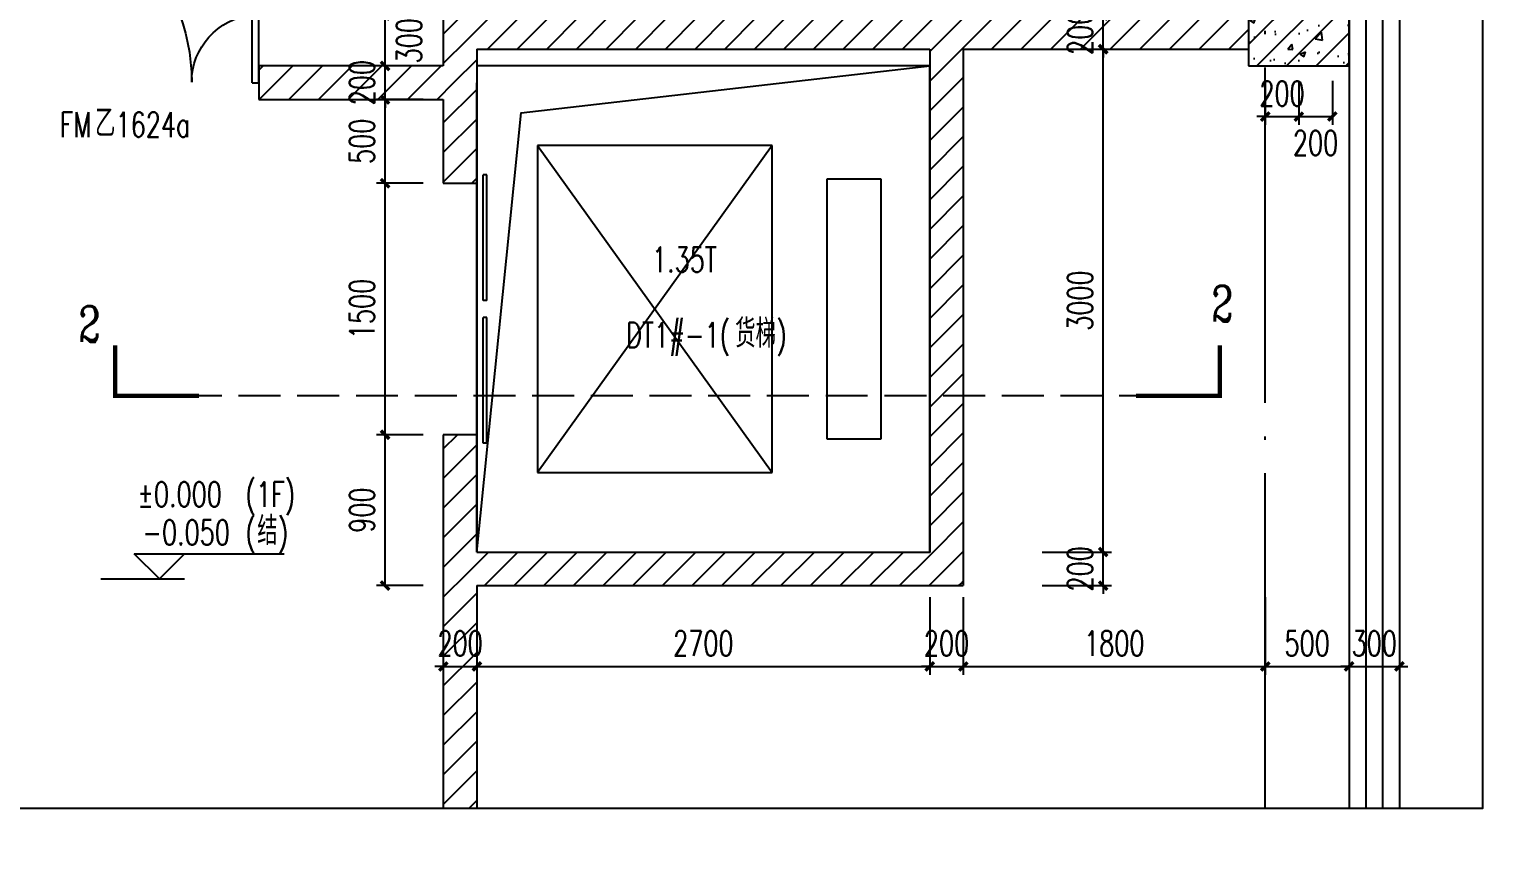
# Model space of a CAD drawing. Extents: x -222544 to -13848, y -31368 to 85559.
# Drawn here: x -113433 to -104640, y 39693 to 44537 of the extents above; entities that cross this region are included whole.
import ezdxf
from ezdxf.xclip import XClip

# ---------------------------------------------------------------- set-up
doc = ezdxf.new("R2010")
doc.units = 0
doc.header["$LTSCALE"] = 1000
doc.header["$MEASUREMENT"] = 0
doc.header["$XCLIPFRAME"] = 0
for name, pattern in [('10平面$0$DOTE', [2.42, 2, -0.2, 0.02, -0.2]), ('DASH', [0.35, 0.25, -0.1]), ('DOTE', [2.42, 2, -0.2, 0.02, -0.2])]:
    doc.linetypes.add(name, pattern=pattern)
doc.layers.get('Defpoints').update_dxf_attribs({"color": 210})
for name, color, linetype in [('10平面$0$A-AXIS-DOTE', 14, '10平面$0$DOTE'), ('10平面$0$A-WINDOW', 140, 'Continuous'), ('10平面$0$AS-WALL', 40, 'Continuous'), ('10平面$0$AS-结构边线层', 200, 'Continuous'), ('A-AXIS-DOTE', 14, 'DOTE'), ('A-AXIS-DP', 126, 'Continuous'), ('A-STAIR', 150, 'Continuous'), ('A-TEXT', 61, 'Continuous'), ('A-WINDOW', 140, 'Continuous'), ('A-防火门窗', 1, 'Continuous'), ('AS-COLN', 6, 'Continuous'), ('AS-WALL', 40, 'Continuous'), ('AS-结构边线层', 200, 'Continuous'), ('CURTWALL', 4, 'Continuous'), ('DIM_ELEV', 3, 'Continuous'), ('DIM_SYMB', 3, 'Continuous'), ('PUB_HATCH', 8, 'Continuous'), ('PUB_TEXT', 7, 'Continuous'), ('WINDOW', 4, 'Continuous'), ('建-墙-填充', 8, 'Continuous'), ('建-门窗编号', 7, 'Continuous')]:
    doc.layers.add(name, color=color, linetype=linetype)
doc.styles.add('_TCH_DIM', font='SIMPLEX', dxfattribs={"bigfont": 'GBCBIG'})
doc.styles.add('_TCH_DIM_T3', font='SIMPLEX', dxfattribs={"width": 0.705882, "bigfont": 'GBCBIG'})
doc.styles.add('_TCH_LABEL', font='COMPLEX', dxfattribs={"bigfont": 'GBCBIG'})
doc.styles.add('A-STANDARD', font='SIMPLEX', dxfattribs={"bigfont": 'GBCBIG'})
doc.styles.add('A-WIN-LABEL', font='SIMPLEX', dxfattribs={"bigfont": 'GBCBIG'})
doc.dimstyles.new('_TCH_ARCH&&50', dxfattribs={"dimtxt": 148.75, "dimasz": 50, "dimexe": 50, "dimexo": 50, "dimgap": 63.125, "dimtad": 1, "dimdec": 0, "dimzin": 0, "dimdsep": 46, "dimtxsty": '_TCH_DIM_T3', "dimblk": 'ARCHTICK', "dimcen": 0.09, "dimclrt": 7, "dimazin": 2, "dimtfac": 1, "dimtdec": 0, "dimtix": 1, "dimtmove": 2, "dimatfit": 3, "dimfxl": 0, "dimtolj": 1, "dimtzin": 0, "dimarcsym": 0})
pattern_1 = [(45, (0, 89.76), (-88.38838, 88.38838), [])]

# ---------------------------------------------------------------- blocks, each defined once
blk = doc.blocks.new('10平面$0$dote')
at = {"layer": '10平面$0$A-AXIS-DOTE'}
blk.add_line((76282.2, 27000), (-41310, 27000), dxfattribs=at)
blk = doc.blocks.new('10平面$0$43243')
at = {"layer": '10平面$0$AS-结构边线层'}
for points in [[(-230898, 832220), (-254254.2, 760235.8), (-254254.2, 741420)], [(-215304.2, 832220), (-222244.2, 832220), (-222244.2, 832390), (-226664.2, 832390), (-226664.2, 832220), (-230898, 832220)]]:
    blk.add_lwpolyline(points, dxfattribs=at)
blk = doc.blocks.new('10平面')
at = {"layer": '10平面$0$A-WINDOW'}
blk.add_blockref('10平面$0$43243', (0, 0), dxfattribs=at)
at = {"layer": '10平面$0$AS-WALL'}
blk.add_blockref('10平面$0$dote', (-220736.4, 804820), dxfattribs=at)
blk = doc.blocks.new('_ArchTick')
at = {"color": 0, "linetype": 'ByBlock', "const_width": 0.4}
blk.add_lwpolyline([(-0.5, -0.5), (0.5, 0.5)], dxfattribs=at)
blk = doc.blocks.new('*D286')
at = {"layer": 'A-AXIS-DP', "color": 0, "lineweight": -2, "transparency": 16777216}
for p, q in [((-111086.2, 44620), (-111363.6, 44620)), ((-111313.6, 44320), (-111313.6, 44620)), ((-111086.2, 44320), (-111363.6, 44320))]:
    blk.add_line(p, q, dxfattribs=at)
at = {"layer": 'Defpoints', "color": 0, "transparency": 16777216}
for p in [(-111313.6, 44620), (-111036.2, 44620), (-111036.2, 44320)]:
    blk.add_point(p, dxfattribs=at)
at = {"layer": 'A-AXIS-DP', "color": 0, "lineweight": -2, "transparency": 16777216, "xscale": 50, "yscale": 50, "zscale": 50}
for p, rotation in [((-111313.6, 44620), 90), ((-111313.6, 44320), 270)]:
    blk.add_blockref('_ArchTick', p, dxfattribs=dict(at, rotation=rotation))
at = {"layer": 'A-AXIS-DP', "color": 7, "transparency": 16777216, "insert": (-111170, 44470), "char_height": 148.75, "attachment_point": 5, "rotation": 90, "style": '_TCH_DIM_T3'}
blk.add_mtext('\\A1;300', dxfattribs=at)
blk = doc.blocks.new('*D287')
at = {"layer": 'A-AXIS-DP', "color": 0, "lineweight": -2, "transparency": 16777216}
for p, q in [((-111086.2, 44320), (-111363.6, 44320)), ((-111313.6, 44320), (-111313.6, 44370)), ((-111313.6, 44120), (-111313.6, 44320)), ((-111086.2, 44120), (-111363.6, 44120)), ((-111313.6, 44120), (-111313.6, 44070))]:
    blk.add_line(p, q, dxfattribs=at)
at = {"layer": 'Defpoints', "color": 0, "transparency": 16777216}
for p in [(-111313.6, 44320), (-111036.2, 44320), (-111036.2, 44120)]:
    blk.add_point(p, dxfattribs=at)
at = {"layer": 'A-AXIS-DP', "color": 0, "lineweight": -2, "transparency": 16777216, "xscale": 50, "yscale": 50, "zscale": 50}
for p, rotation in [((-111313.6, 44320), 270), ((-111313.6, 44120), 90)]:
    blk.add_blockref('_ArchTick', p, dxfattribs=dict(at, rotation=rotation))
at = {"layer": 'A-AXIS-DP', "color": 7, "transparency": 16777216, "insert": (-111451.1, 44220), "char_height": 148.75, "attachment_point": 5, "rotation": 90, "style": '_TCH_DIM_T3'}
blk.add_mtext('\\A1;200', dxfattribs=at)
blk = doc.blocks.new('*D288')
at = {"layer": 'A-AXIS-DP', "color": 0, "lineweight": -2, "transparency": 16777216}
for p, q in [((-111086.2, 44120), (-111363.6, 44120)), ((-111313.6, 43620), (-111313.6, 44120)), ((-111086.2, 43620), (-111363.6, 43620))]:
    blk.add_line(p, q, dxfattribs=at)
at = {"layer": 'Defpoints', "color": 0, "transparency": 16777216}
for p in [(-111313.6, 44120), (-111036.2, 44120), (-111036.2, 43620)]:
    blk.add_point(p, dxfattribs=at)
at = {"layer": 'A-AXIS-DP', "color": 0, "lineweight": -2, "transparency": 16777216, "xscale": 50, "yscale": 50, "zscale": 50}
for p, rotation in [((-111313.6, 44120), 90), ((-111313.6, 43620), 270)]:
    blk.add_blockref('_ArchTick', p, dxfattribs=dict(at, rotation=rotation))
at = {"layer": 'A-AXIS-DP', "color": 7, "transparency": 16777216, "insert": (-111451.1, 43870), "char_height": 148.75, "attachment_point": 5, "rotation": 90, "style": '_TCH_DIM_T3'}
blk.add_mtext('\\A1;500', dxfattribs=at)
blk = doc.blocks.new('*D289')
at = {"layer": 'A-AXIS-DP', "color": 0, "lineweight": -2, "transparency": 16777216}
for p, q in [((-111086.2, 43620), (-111363.6, 43620)), ((-111313.6, 42120), (-111313.6, 43620)), ((-111086.2, 42120), (-111363.6, 42120))]:
    blk.add_line(p, q, dxfattribs=at)
at = {"layer": 'Defpoints', "color": 0, "transparency": 16777216}
for p in [(-111313.6, 43620), (-111036.2, 43620), (-111036.2, 42120)]:
    blk.add_point(p, dxfattribs=at)
at = {"layer": 'A-AXIS-DP', "color": 0, "lineweight": -2, "transparency": 16777216, "xscale": 50, "yscale": 50, "zscale": 50}
for p, rotation in [((-111313.6, 43620), 90), ((-111313.6, 42120), 270)]:
    blk.add_blockref('_ArchTick', p, dxfattribs=dict(at, rotation=rotation))
at = {"layer": 'A-AXIS-DP', "color": 7, "transparency": 16777216, "insert": (-111451.1, 42870), "char_height": 148.75, "attachment_point": 5, "rotation": 90, "style": '_TCH_DIM_T3'}
blk.add_mtext('\\A1;1500', dxfattribs=at)
blk = doc.blocks.new('*D290')
at = {"layer": 'A-AXIS-DP', "color": 0, "lineweight": -2, "transparency": 16777216}
for p, q in [((-111086.2, 42120), (-111363.6, 42120)), ((-111313.6, 41220), (-111313.6, 42120)), ((-111086.2, 41220), (-111363.6, 41220))]:
    blk.add_line(p, q, dxfattribs=at)
at = {"layer": 'Defpoints', "color": 0, "transparency": 16777216}
for p in [(-111313.6, 42120), (-111036.2, 42120), (-111036.2, 41220)]:
    blk.add_point(p, dxfattribs=at)
at = {"layer": 'A-AXIS-DP', "color": 0, "lineweight": -2, "transparency": 16777216, "xscale": 50, "yscale": 50, "zscale": 50}
for p, rotation in [((-111313.6, 42120), 90), ((-111313.6, 41220), 270)]:
    blk.add_blockref('_ArchTick', p, dxfattribs=dict(at, rotation=rotation))
at = {"layer": 'A-AXIS-DP', "color": 7, "transparency": 16777216, "insert": (-111451.1, 41670), "char_height": 148.75, "attachment_point": 5, "rotation": 90, "style": '_TCH_DIM_T3'}
blk.add_mtext('\\A1;900', dxfattribs=at)
blk = doc.blocks.new('*D291')
at = {"layer": 'A-AXIS-DP', "color": 0, "lineweight": -2, "transparency": 16777216}
for p, q in [((-110966.2, 41150), (-110966.2, 40687.5)), ((-110766.2, 41150), (-110766.2, 40687.5)), ((-110966.2, 40737.5), (-111016.2, 40737.5)), ((-110966.2, 40737.5), (-110766.2, 40737.5)), ((-110766.2, 40737.5), (-110716.2, 40737.5))]:
    blk.add_line(p, q, dxfattribs=at)
at = {"layer": 'Defpoints', "color": 0, "transparency": 16777216}
for p in [(-110966.2, 41200), (-110766.2, 41200), (-110766.2, 40737.5)]:
    blk.add_point(p, dxfattribs=at)
at = {"layer": 'A-AXIS-DP', "color": 0, "lineweight": -2, "transparency": 16777216, "xscale": 50, "yscale": 50, "zscale": 50}
blk.add_blockref('_ArchTick', (-110966.2, 40737.5), dxfattribs=at)
at = {"layer": 'A-AXIS-DP', "color": 0, "lineweight": -2, "transparency": 16777216, "xscale": 50, "yscale": 50, "zscale": 50, "rotation": 180}
blk.add_blockref('_ArchTick', (-110766.2, 40737.5), dxfattribs=at)
at = {"layer": 'A-AXIS-DP', "color": 7, "transparency": 16777216, "insert": (-110866.2, 40875), "char_height": 148.75, "attachment_point": 5, "style": '_TCH_DIM_T3'}
blk.add_mtext('\\A1;200', dxfattribs=at)
blk = doc.blocks.new('*D292')
at = {"layer": 'A-AXIS-DP', "color": 0, "lineweight": -2, "transparency": 16777216}
for p, q in [((-110766.2, 41150), (-110766.2, 40687.5)), ((-108066.2, 41150), (-108066.2, 40687.5)), ((-110766.2, 40737.5), (-108066.2, 40737.5))]:
    blk.add_line(p, q, dxfattribs=at)
at = {"layer": 'Defpoints', "color": 0, "transparency": 16777216}
for p in [(-110766.2, 41200), (-108066.2, 41200), (-108066.2, 40737.5)]:
    blk.add_point(p, dxfattribs=at)
at = {"layer": 'A-AXIS-DP', "color": 0, "lineweight": -2, "transparency": 16777216, "xscale": 50, "yscale": 50, "zscale": 50, "rotation": 180}
blk.add_blockref('_ArchTick', (-110766.2, 40737.5), dxfattribs=at)
at = {"layer": 'A-AXIS-DP', "color": 0, "lineweight": -2, "transparency": 16777216, "xscale": 50, "yscale": 50, "zscale": 50}
blk.add_blockref('_ArchTick', (-108066.2, 40737.5), dxfattribs=at)
at = {"layer": 'A-AXIS-DP', "color": 7, "transparency": 16777216, "insert": (-109416.2, 40875), "char_height": 148.75, "attachment_point": 5, "style": '_TCH_DIM_T3'}
blk.add_mtext('\\A1;2700', dxfattribs=at)
blk = doc.blocks.new('*D293')
at = {"layer": 'A-AXIS-DP', "color": 0, "lineweight": -2, "transparency": 16777216}
for p, q in [((-108066.2, 41150), (-108066.2, 40687.5)), ((-107866.2, 41150), (-107866.2, 40687.5)), ((-108066.2, 40737.5), (-108116.2, 40737.5)), ((-108066.2, 40737.5), (-107866.2, 40737.5)), ((-107866.2, 40737.5), (-107816.2, 40737.5))]:
    blk.add_line(p, q, dxfattribs=at)
at = {"layer": 'Defpoints', "color": 0, "transparency": 16777216}
for p in [(-108066.2, 41200), (-107866.2, 41200), (-107866.2, 40737.5)]:
    blk.add_point(p, dxfattribs=at)
at = {"layer": 'A-AXIS-DP', "color": 0, "lineweight": -2, "transparency": 16777216, "xscale": 50, "yscale": 50, "zscale": 50}
blk.add_blockref('_ArchTick', (-108066.2, 40737.5), dxfattribs=at)
at = {"layer": 'A-AXIS-DP', "color": 0, "lineweight": -2, "transparency": 16777216, "xscale": 50, "yscale": 50, "zscale": 50, "rotation": 180}
blk.add_blockref('_ArchTick', (-107866.2, 40737.5), dxfattribs=at)
at = {"layer": 'A-AXIS-DP', "color": 7, "transparency": 16777216, "insert": (-107966.2, 40875), "char_height": 148.75, "attachment_point": 5, "style": '_TCH_DIM_T3'}
blk.add_mtext('\\A1;200', dxfattribs=at)
blk = doc.blocks.new('*D294')
at = {"layer": 'A-AXIS-DP', "color": 0, "lineweight": -2, "transparency": 16777216}
for p, q in [((-107866.2, 41150), (-107866.2, 40687.5)), ((-106066.2, 41150), (-106066.2, 40687.5)), ((-107866.2, 40737.5), (-106066.2, 40737.5))]:
    blk.add_line(p, q, dxfattribs=at)
at = {"layer": 'Defpoints', "color": 0, "transparency": 16777216}
for p in [(-107866.2, 41200), (-106066.2, 41200), (-106066.2, 40737.5)]:
    blk.add_point(p, dxfattribs=at)
at = {"layer": 'A-AXIS-DP', "color": 0, "lineweight": -2, "transparency": 16777216, "xscale": 50, "yscale": 50, "zscale": 50, "rotation": 180}
blk.add_blockref('_ArchTick', (-107866.2, 40737.5), dxfattribs=at)
at = {"layer": 'A-AXIS-DP', "color": 0, "lineweight": -2, "transparency": 16777216, "xscale": 50, "yscale": 50, "zscale": 50}
blk.add_blockref('_ArchTick', (-106066.2, 40737.5), dxfattribs=at)
at = {"layer": 'A-AXIS-DP', "color": 7, "transparency": 16777216, "insert": (-106966.2, 40875), "char_height": 148.75, "attachment_point": 5, "style": '_TCH_DIM_T3'}
blk.add_mtext('\\A1;1800', dxfattribs=at)
blk = doc.blocks.new('*D295')
at = {"layer": 'A-AXIS-DP', "color": 0, "lineweight": -2, "transparency": 16777216}
for p, q in [((-106066.2, 41150), (-106066.2, 40687.5)), ((-105566.2, 41150), (-105566.2, 40687.5)), ((-106066.2, 40737.5), (-105566.2, 40737.5))]:
    blk.add_line(p, q, dxfattribs=at)
at = {"layer": 'Defpoints', "color": 0, "transparency": 16777216}
for p in [(-106066.2, 41200), (-105566.2, 41200), (-105566.2, 40737.5)]:
    blk.add_point(p, dxfattribs=at)
at = {"layer": 'A-AXIS-DP', "color": 0, "lineweight": -2, "transparency": 16777216, "xscale": 50, "yscale": 50, "zscale": 50, "rotation": 180}
blk.add_blockref('_ArchTick', (-106066.2, 40737.5), dxfattribs=at)
at = {"layer": 'A-AXIS-DP', "color": 0, "lineweight": -2, "transparency": 16777216, "xscale": 50, "yscale": 50, "zscale": 50}
blk.add_blockref('_ArchTick', (-105566.2, 40737.5), dxfattribs=at)
at = {"layer": 'A-AXIS-DP', "color": 7, "transparency": 16777216, "insert": (-105816.2, 40875), "char_height": 148.75, "attachment_point": 5, "style": '_TCH_DIM_T3'}
blk.add_mtext('\\A1;500', dxfattribs=at)
blk = doc.blocks.new('*D296')
at = {"layer": 'A-AXIS-DP', "color": 0, "lineweight": -2, "transparency": 16777216}
for p, q in [((-105566.2, 41150), (-105566.2, 40687.5)), ((-105266.2, 41150), (-105266.2, 40687.5)), ((-105566.2, 40737.5), (-105616.2, 40737.5)), ((-105566.2, 40737.5), (-105266.2, 40737.5)), ((-105266.2, 40737.5), (-105216.2, 40737.5))]:
    blk.add_line(p, q, dxfattribs=at)
at = {"layer": 'Defpoints', "color": 0, "transparency": 16777216}
for p in [(-105566.2, 41200), (-105266.2, 41200), (-105266.2, 40737.5)]:
    blk.add_point(p, dxfattribs=at)
at = {"layer": 'A-AXIS-DP', "color": 0, "lineweight": -2, "transparency": 16777216, "xscale": 50, "yscale": 50, "zscale": 50}
blk.add_blockref('_ArchTick', (-105566.2, 40737.5), dxfattribs=at)
at = {"layer": 'A-AXIS-DP', "color": 0, "lineweight": -2, "transparency": 16777216, "xscale": 50, "yscale": 50, "zscale": 50, "rotation": 180}
blk.add_blockref('_ArchTick', (-105266.2, 40737.5), dxfattribs=at)
at = {"layer": 'A-AXIS-DP', "color": 7, "transparency": 16777216, "insert": (-105416.2, 40875), "char_height": 148.75, "attachment_point": 5, "style": '_TCH_DIM_T3'}
blk.add_mtext('\\A1;300', dxfattribs=at)
blk = doc.blocks.new('*D297')
at = {"layer": 'A-AXIS-DP', "color": 0, "lineweight": -2, "transparency": 16777216}
for p, q in [((-106066.2, 44230), (-106066.2, 43967.5)), ((-105866.2, 44230), (-105866.2, 43967.5)), ((-106066.2, 44017.5), (-106116.2, 44017.5)), ((-106066.2, 44017.5), (-105866.2, 44017.5)), ((-105866.2, 44017.5), (-105816.2, 44017.5))]:
    blk.add_line(p, q, dxfattribs=at)
at = {"layer": 'Defpoints', "color": 0, "transparency": 16777216}
for p in [(-106066.2, 44280), (-105866.2, 44280), (-105866.2, 44017.5)]:
    blk.add_point(p, dxfattribs=at)
at = {"layer": 'A-AXIS-DP', "color": 0, "lineweight": -2, "transparency": 16777216, "xscale": 50, "yscale": 50, "zscale": 50}
blk.add_blockref('_ArchTick', (-106066.2, 44017.5), dxfattribs=at)
at = {"layer": 'A-AXIS-DP', "color": 0, "lineweight": -2, "transparency": 16777216, "xscale": 50, "yscale": 50, "zscale": 50, "rotation": 180}
blk.add_blockref('_ArchTick', (-105866.2, 44017.5), dxfattribs=at)
at = {"layer": 'A-AXIS-DP', "color": 7, "transparency": 16777216, "insert": (-105966.2, 44155), "char_height": 148.75, "attachment_point": 5, "style": '_TCH_DIM_T3'}
blk.add_mtext('\\A1;200', dxfattribs=at)
blk = doc.blocks.new('*D298')
at = {"layer": 'A-AXIS-DP', "color": 0, "lineweight": -2, "transparency": 16777216}
for p, q in [((-105866.228928, 44230), (-105866.228928, 43967.5)), ((-105666.228928, 44230), (-105666.228928, 43967.5)), ((-105866.228928, 44017.5), (-105666.228928, 44017.5))]:
    blk.add_line(p, q, dxfattribs=at)
at = {"layer": 'Defpoints', "color": 0, "transparency": 16777216}
for p in [(-105866.228928, 44280), (-105666.228928, 44280), (-105666.228928, 44017.5)]:
    blk.add_point(p, dxfattribs=at)
at = {"layer": 'A-AXIS-DP', "color": 0, "lineweight": -2, "transparency": 16777216, "xscale": 50, "yscale": 50, "zscale": 50, "rotation": 180}
blk.add_blockref('_ArchTick', (-105866.228928, 44017.5), dxfattribs=at)
at = {"layer": 'A-AXIS-DP', "color": 0, "lineweight": -2, "transparency": 16777216, "xscale": 50, "yscale": 50, "zscale": 50}
blk.add_blockref('_ArchTick', (-105666.228928, 44017.5), dxfattribs=at)
at = {"layer": 'A-AXIS-DP', "color": 7, "transparency": 16777216, "insert": (-105766.228928, 43860), "char_height": 148.75, "attachment_point": 5, "style": '_TCH_DIM_T3'}
blk.add_mtext('\\A1;200', dxfattribs=at)
blk = doc.blocks.new('*D623')
at = {"layer": 'A-AXIS-DP', "color": 0, "lineweight": -2, "transparency": 16777216}
for p, q in [((-107396.2, 41420), (-106982.4, 41420)), ((-107032.4, 41420), (-107032.4, 41470)), ((-107032.4, 41220), (-107032.4, 41420)), ((-107396.2, 41220), (-106982.4, 41220)), ((-107032.4, 41220), (-107032.4, 41170))]:
    blk.add_line(p, q, dxfattribs=at)
at = {"layer": 'Defpoints', "color": 0, "transparency": 16777216}
for p in [(-107446.2, 41420), (-107032.4, 41420), (-107446.2, 41220)]:
    blk.add_point(p, dxfattribs=at)
at = {"layer": 'A-AXIS-DP', "color": 0, "lineweight": -2, "transparency": 16777216, "xscale": 50, "yscale": 50, "zscale": 50}
for p, rotation in [((-107032.4, 41420), 270), ((-107032.4, 41220), 90)]:
    blk.add_blockref('_ArchTick', p, dxfattribs=dict(at, rotation=rotation))
at = {"layer": 'A-AXIS-DP', "color": 7, "transparency": 16777216, "insert": (-107169.9, 41320), "char_height": 148.75, "attachment_point": 5, "rotation": 90, "style": '_TCH_DIM_T3'}
blk.add_mtext('\\A1;200', dxfattribs=at)
blk = doc.blocks.new('*D624')
at = {"layer": 'A-AXIS-DP', "color": 0, "lineweight": -2, "transparency": 16777216}
for p, q in [((-107396.2, 44420), (-106982.4, 44420)), ((-107032.4, 41420), (-107032.4, 44420)), ((-107396.2, 41420), (-106982.4, 41420))]:
    blk.add_line(p, q, dxfattribs=at)
at = {"layer": 'Defpoints', "color": 0, "transparency": 16777216}
for p in [(-107446.2, 44420), (-107032.4, 44420), (-107446.2, 41420)]:
    blk.add_point(p, dxfattribs=at)
at = {"layer": 'A-AXIS-DP', "color": 0, "lineweight": -2, "transparency": 16777216, "xscale": 50, "yscale": 50, "zscale": 50}
for p, rotation in [((-107032.4, 44420), 90), ((-107032.4, 41420), 270)]:
    blk.add_blockref('_ArchTick', p, dxfattribs=dict(at, rotation=rotation))
at = {"layer": 'A-AXIS-DP', "color": 7, "transparency": 16777216, "insert": (-107169.9, 42920), "char_height": 148.75, "attachment_point": 5, "rotation": 90, "style": '_TCH_DIM_T3'}
blk.add_mtext('\\A1;3000', dxfattribs=at)
blk = doc.blocks.new('*D625')
at = {"layer": 'A-AXIS-DP', "color": 0, "lineweight": -2, "transparency": 16777216}
for p, q in [((-107396.2, 44620), (-106982.4, 44620)), ((-107032.4, 44620), (-107032.4, 44670)), ((-107032.4, 44420), (-107032.4, 44620)), ((-107396.2, 44420), (-106982.4, 44420)), ((-107032.4, 44420), (-107032.4, 44370))]:
    blk.add_line(p, q, dxfattribs=at)
at = {"layer": 'Defpoints', "color": 0, "transparency": 16777216}
for p in [(-107446.2, 44620), (-107032.4, 44620), (-107446.2, 44420)]:
    blk.add_point(p, dxfattribs=at)
at = {"layer": 'A-AXIS-DP', "color": 0, "lineweight": -2, "transparency": 16777216, "xscale": 50, "yscale": 50, "zscale": 50}
for p, rotation in [((-107032.4, 44620), 270), ((-107032.4, 44420), 90)]:
    blk.add_blockref('_ArchTick', p, dxfattribs=dict(at, rotation=rotation))
at = {"layer": 'A-AXIS-DP', "color": 7, "transparency": 16777216, "insert": (-107169.9, 44520), "char_height": 148.75, "attachment_point": 5, "rotation": 90, "style": '_TCH_DIM_T3'}
blk.add_mtext('\\A1;200', dxfattribs=at)
blk = doc.blocks.new('$DorLib2D$00000225')
at = {"color": 0}
for p, q in [((0.475, -0.0014), (0.475, 0.7521)), ((0.475, 0.7521), (0.5, 0.7521)), ((0.5, -0.0014), (0.5, 0.7521)), ((-0.5, 0), (-0.5, 0.252)), ((-0.475, 0.252), (-0.5, 0.252)), ((-0.475, 0), (-0.475, 0.252)), ((-0.475, 0), (-0.5, 0)), ((0.475, -0.0014), (0.5, -0.0014))]:
    blk.add_line(p, q, dxfattribs=at)
for centre, radius, start, end in [((0.5046, -0.0019), 0.7546, 92.2493, 179.7238), ((-0.5008, 0.0026), 0.2508, 359.7899, 84.0974)]:
    blk.add_arc(centre, radius, start, end, dxfattribs=at)
blk = doc.blocks.new('$DORLIB2D$00000127')
at = {"color": 0}
for points in [[(-0.5333, 0.7949), (-0.5333, 0.6904)], [(-0.0333, 0.7949), (-0.5333, 0.7949)], [(-0.0333, 0.7949), (-0.0333, 0.6904)], [(0.5333, 0.7949), (0.0333, 0.7949)], [(0.0333, 0.7949), (0.0333, 0.6904)], [(0.5333, 0.7949), (0.5333, 0.6904)], [(-0.0333, 0.6904), (-0.5333, 0.6904)], [(0.5333, 0.6904), (0.0333, 0.6904)], [(0.5, 0.5), (-0.5, 0.5)]]:
    blk.add_lwpolyline(points, dxfattribs=at)

msp = doc.modelspace()

# ---------------------------------------------------------------- hatches: boundary and pattern name
at = {"layer": 'PUB_HATCH'}
h = msp.add_hatch(dxfattribs=at)
h.set_pattern_fill('钢筋混凝土', color=256, scale=50, style=0)
h.set_pattern_definition([(45, (0, 0), (-88.38835, 88.38835), []), (50, (0, 0), (358.6301, -31.3761), [37.5, -412.5]), (355, (0, 0), (-69.3757, 376.0961), [30, -330]), (100.4514, (29.9, -2.6), (289.2547, 344.7198), [31.8701, -350.571]), (46.1842, (0, 100), (533.6205, -82.7595), [56.25, -618.75]), (96.6356, (44.47, 93.1), (467.3314, 487.059), [47.8051, -525.8565]), (351.1842, (0, 100), (467.331, 487.0593), [45, -495]), (21, (50, 75), (298.4535, -201.30945), [37.5, -412.5]), (326, (50, 75), (121.6577, 362.575), [30, -330]), (71.4514, (74.87, 58.22), (420.1113, 161.2652), [31.8701, -350.571]), (37.5, (0, 0), (6.07993, 166.44693), [0, -326, 0, -335, 0, -331.25]), (7.5, (0, 0), (131.53477, 197.20586), [0, -191, 0, -318.5, 0, -126.25]), (327.5, (-111.5, 0), (266.91122, -11.27744), [0, -125, 0, -390, 0, -517.5]), (317.5, (-161.5, 0), (291.5931, 50.0525), [0, -162.5, 0, -259, 0, -367.5])])
h.paths.add_polyline_path([(-106166.2, 44320), (-105566.2, 44320), (-105566.2, 44920), (-106166.2, 44920)])
at = {"layer": '建-墙-填充'}
h = msp.add_hatch(dxfattribs=at)
h.set_pattern_fill('普通砖', color=256, scale=50, style=0)
h.set_pattern_definition(pattern_1)
h.paths.add_polyline_path([(-110766.2, 44420), (-110966.2, 44620), (-110966.2, 44320), (-110899.6, 44220), (-110766.2, 44220)])
h = msp.add_hatch(dxfattribs=at)
h.set_pattern_fill('普通砖', color=256, scale=50, style=0)
h.set_pattern_definition(pattern_1)
h.paths.add_polyline_path([(-110966.2, 44620), (-110766.2, 44420), (-108066.2, 44420), (-107966.2, 44486.7), (-107966.2, 44620)])
h = msp.add_hatch(dxfattribs=at)
h.set_pattern_fill('普通砖', color=256, scale=50, style=0)
h.set_pattern_definition(pattern_1)
h.paths.add_polyline_path([(-106166.2, 44420), (-106166.2, 44620), (-107966.2, 44620), (-107966.2, 44486.7), (-107866.2, 44420)])
h = msp.add_hatch(dxfattribs=at)
h.set_pattern_fill('普通砖', color=256, scale=50, style=0)
h.set_pattern_definition(pattern_1)
h.paths.add_polyline_path([(-107966.2, 44486.7), (-108066.2, 44420), (-108066.2, 41420), (-107866.2, 41220), (-107866.2, 44420)])
h = msp.add_hatch(dxfattribs=at)
h.set_pattern_fill('普通砖', color=256, scale=50, style=0)
h.set_pattern_definition(pattern_1)
h.paths.add_polyline_path([(-110966.2, 44320), (-112066.2, 44320), (-112066.2, 44120), (-110966.2, 44120), (-110899.6, 44220)])
h = msp.add_hatch(dxfattribs=at)
h.set_pattern_fill('普通砖', color=256, scale=50, style=0)
h.set_pattern_definition(pattern_1)
h.paths.add_polyline_path([(-110966.2, 44120), (-110966.2, 43620), (-110766.2, 43620), (-110766.2, 44220), (-110899.6, 44220)])
h = msp.add_hatch(dxfattribs=at)
h.set_pattern_fill('普通砖', color=256, scale=50, style=0)
h.set_pattern_definition(pattern_1)
h.paths.add_polyline_path([(-110766.2, 41420), (-110766.2, 42120), (-110966.2, 42120), (-110966.2, 41320), (-110832.9, 41320)])
h = msp.add_hatch(dxfattribs=at)
h.set_pattern_fill('普通砖', color=256, scale=50, style=0)
h.set_pattern_definition(pattern_1)
h.paths.add_polyline_path([(-110832.9, 41320), (-110766.2, 41220), (-107866.2, 41220), (-108066.2, 41420), (-110766.2, 41420)])
h = msp.add_hatch(dxfattribs=at)
h.set_pattern_fill('普通砖', color=256, scale=50, style=0)
h.set_pattern_definition(pattern_1)
h.paths.add_polyline_path([(-110832.9, 41320), (-110966.2, 41320), (-110966.2, 39890), (-110766.2, 39890), (-110766.2, 41220)])

# ---------------------------------------------------------------- linework, layer by layer
at = {"layer": 'A-AXIS-DOTE'}
msp.add_line((-106066.2, 39890), (-106066.2, 49576.4), dxfattribs=at)
at = {"layer": 'A-STAIR'}
for p, q in [((-109005.4, 43845), (-110405.4, 43845)), ((-110405.4, 43845), (-110405.4, 41895)), ((-109005.4, 43845), (-110405.4, 41895)), ((-110405.4, 43845), (-109005.4, 41895)), ((-109005.4, 41895), (-109005.4, 43845)), ((-108355.4, 43645), (-108680.4, 43645)), ((-108680.4, 43645), (-108680.4, 42095)), ((-108355.4, 42095), (-108355.4, 43645)), ((-108680.4, 42095), (-108355.4, 42095)), ((-110405.4, 41895), (-109005.4, 41895))]:
    msp.add_line(p, q, dxfattribs=at)
at = {"layer": 'AS-COLN'}
for p, q in [((-106166.2, 44920), (-106166.2, 44320)), ((-105566.2, 44320), (-105566.2, 44920)), ((-106166.2, 44320), (-105566.2, 44320))]:
    msp.add_line(p, q, dxfattribs=at)
at = {"layer": 'AS-WALL'}
for p, q in [((-110966.2, 44620), (-110966.2, 44320)), ((-110766.2, 44420), (-110766.2, 44220)), ((-110766.2, 44420), (-108066.2, 44420)), ((-108066.2, 44420), (-108066.2, 41420)), ((-107866.2, 44420), (-107866.2, 41220)), ((-107866.2, 44420), (-106166.2, 44420)), ((-110966.2, 44320), (-112066.2, 44320)), ((-112066.2, 44320), (-112066.2, 44120)), ((-110766.2, 43620), (-110766.2, 44220)), ((-112066.2, 44120), (-110966.2, 44120)), ((-110966.2, 44120), (-110966.2, 43620)), ((-110966.2, 43620), (-110766.2, 43620)), ((-110766.2, 42120), (-110966.2, 42120)), ((-110966.2, 42120), (-110966.2, 41320)), ((-110766.2, 41420), (-110766.2, 42120)), ((-110766.2, 41420), (-108066.2, 41420)), ((-110966.2, 41320), (-110966.2, 39890)), ((-110766.2, 41220), (-107866.2, 41220)), ((-110766.2, 41220), (-110766.2, 39890)), ((-110766.2, 39890), (-110966.2, 39890))]:
    msp.add_line(p, q, dxfattribs=at)
at = {"layer": 'AS-结构边线层'}
msp.add_lwpolyline([(-110766.2, 41420), (-108066.2, 41420), (-108066.2, 44320), (-110766.2, 44320)], close=True, dxfattribs=at)
msp.add_lwpolyline([(-110766.2, 41420), (-110502, 44040), (-108066.2, 44320)], dxfattribs=at)
at = {"layer": 'CURTWALL'}
for p, q in [((-105566.2, 47870), (-105566.2, 39890)), ((-105466.2, 47870), (-105466.2, 39890)), ((-105366.2, 47870), (-105366.2, 39890)), ((-105266.2, 47870), (-105266.2, 39890)), ((-105266.2, 39890), (-105566.2, 39890))]:
    msp.add_line(p, q, dxfattribs=at)
at = {"layer": 'DIM_ELEV'}
for p, q in [((-112658.3, 41260), (-112808.3, 41410)), ((-112808.3, 41410), (-111914.3, 41410)), ((-112658.3, 41260), (-112508.3, 41410)), ((-113008.3, 41260), (-112508.3, 41260))]:
    msp.add_line(p, q, dxfattribs=at)
at = {"layer": 'DIM_SYMB', "linetype": 'DASH'}
msp.add_line((-106336.6, 42352.3), (-112922, 42352.3), dxfattribs=at)
at = {"layer": 'DIM_SYMB'}
msp.add_lwpolyline([(-115682, 49280), (-104772, 49280), (-104772, 39890), (-115682, 39890)], close=True, dxfattribs=at)
at = {"layer": 'DIM_SYMB', "const_width": 25}
for points in [[(-112922, 42652.3), (-112922, 42352.3), (-112422, 42352.3)], [(-106836.6, 42352.3), (-106336.6, 42352.3), (-106336.6, 42652.3)]]:
    msp.add_lwpolyline(points, dxfattribs=at)

# ---------------------------------------------------------------- block references
at = {"layer": 'A-WINDOW'}
ref = msp.add_blockref('10平面', (123458.1, -791602.5), dxfattribs=at)
XClip(ref).set_block_clipping_path([(-149069.4947712686, 822142.4845585017), (-143135.4832539898, 832892.364749553)])
at = {"layer": 'A-防火门窗', "xscale": -1600, "yscale": 1600, "zscale": 200, "rotation": 359.9999999985526}
msp.add_blockref('$DorLib2D$00000225', (-112866.2, 44220), dxfattribs=at)
at = {"layer": 'WINDOW', "xscale": 1500, "yscale": 200, "zscale": 1500, "rotation": 269.9999999985504}
msp.add_blockref('$DORLIB2D$00000127', (-110866.2, 42870), dxfattribs=at)

# ---------------------------------------------------------------- texts
at = {"layer": 'A-TEXT', "style": 'A-STANDARD', "width": 0.705882}
for s, height, p in [('1.35T', 148.75, (-109722, 43090)), ('DT1#-1(', 148.75, (-109876.6, 42639.7)), (')', 148.8, (-108980.8, 42639.7))]:
    msp.add_text(s, height=height, dxfattribs=at).set_placement(p)
at = {"layer": 'A-TEXT', "style": 'A-STANDARD'}
msp.add_text('货梯', height=168.79, dxfattribs=at).set_placement((-109226.6, 42639.7))
at = {"layer": 'PUB_TEXT', "width": 0.705882}
for s, height, style, p in [('2', 212.5, '_TCH_LABEL', (-106386.6, 42796.1)), ('2', 212.5, '_TCH_LABEL', (-113140, 42673.8)), ('(1F)', 148.75, '_TCH_DIM', (-112145.4, 41690)), ('%%P0.000', 148.75, '_TCH_DIM', (-112790.4, 41690)), ('-0.050', 148.75, '_TCH_DIM', (-112760.4, 41462.5)), ('(', 148.8, '_TCH_DIM', (-112145.4, 41462.5)), (')', 148.8, '_TCH_DIM', (-111952.6, 41462.5))]:
    msp.add_text(s, height=height, dxfattribs=dict(at, style=style)).set_placement(p)
at = {"layer": 'PUB_TEXT', "style": '_TCH_DIM'}
msp.add_text('结', height=168.8, dxfattribs=at).set_placement((-112075.4, 41462.5))
at = {"layer": '建-门窗编号', "style": 'A-WIN-LABEL'}
msp.add_text('乙', height=168.8, dxfattribs=at).set_placement((-113042.7, 43895))
at = {"layer": '建-门窗编号', "style": 'A-WIN-LABEL', "width": 0.705882}
for s, p in [('FM', (-113252.7, 43895)), ('1624a', (-112919.8, 43895))]:
    msp.add_text(s, height=148.75, dxfattribs=at).set_placement(p)

# ---------------------------------------------------------------- dimensions: what is measured, and where the dimension line sits
at = {"layer": 'A-AXIS-DP'}
for p1, p2, distance, picture, middle in [((-107446.2, 44420), (-107446.2, 44620), -413.9, '*D625', (-107169.9, 44520)), ((-107446.2, 41420), (-107446.2, 44420), -413.9, '*D624', (-107169.9, 42920)), ((-111036.2, 44120), (-111036.2, 44320), 277.4, '*D287', (-111451.1, 44220)), ((-106066.2, 44280), (-105866.2, 44280), -262.5, '*D297', (-105966.2, 44155)), ((-111036.2, 43620), (-111036.2, 44120), 277.4, '*D288', (-111451.1, 43870)), ((-111036.2, 42120), (-111036.2, 43620), 277.4, '*D289', (-111451.1, 42870)), ((-111036.2, 41220), (-111036.2, 42120), 277.4, '*D290', (-111451.1, 41670)), ((-107446.2, 41220), (-107446.2, 41420), -413.9, '*D623', (-107169.9, 41320)), ((-110966.2, 41200), (-110766.2, 41200), -462.5, '*D291', (-110866.2, 40875)), ((-110766.2, 41200), (-108066.2, 41200), -462.5, '*D292', (-109416.2, 40875)), ((-108066.2, 41200), (-107866.2, 41200), -462.5, '*D293', (-107966.2, 40875)), ((-107866.2, 41200), (-106066.2, 41200), -462.5, '*D294', (-106966.2, 40875)), ((-106066.2, 41200), (-105566.2, 41200), -462.5, '*D295', (-105816.2, 40875)), ((-105566.2, 41200), (-105266.2, 41200), -462.5, '*D296', (-105416.2, 40875))]:
    dim = msp.add_aligned_dim(p1=p1, p2=p2, distance=distance, dimstyle='_TCH_ARCH&&50', dxfattribs=at)
    dim.commit()
    dim.dimension.update_dxf_attribs({"geometry": picture, "text_midpoint": middle})
for base, p1, p2, angle, picture, middle in [((-111313.6, 44620), (-111036.2, 44320), (-111036.2, 44620), 90, '*D286', (-111170, 44470)), ((-105666.2, 44017.5), (-105866.2, 44280), (-105666.2, 44280), 0, '*D298', (-105766.2, 43860))]:
    dim = msp.add_linear_dim(base=base, p1=p1, p2=p2, angle=angle, dimstyle='_TCH_ARCH&&50', dxfattribs=at)
    dim.commit()
    dim.dimension.update_dxf_attribs({"geometry": picture, "text_midpoint": middle, "dimtype": 129})

doc.saveas('drawing.dxf')
